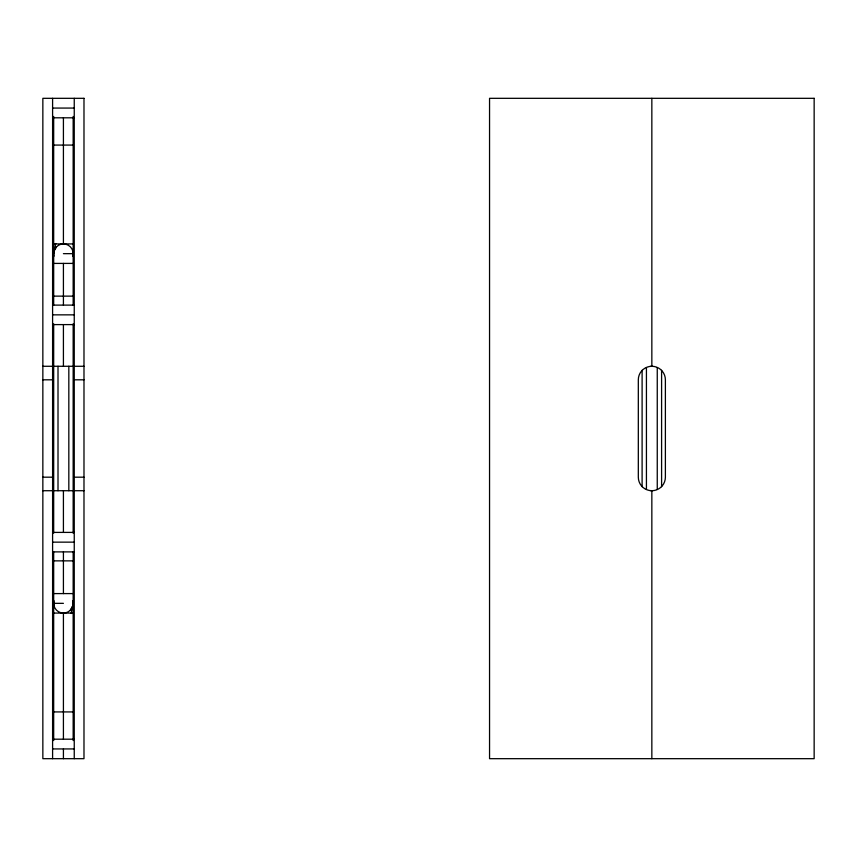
<?xml version="1.0" encoding="UTF-8"?>
<svg xmlns="http://www.w3.org/2000/svg" width="857" height="857" viewBox="0 0 857 857"><rect width="100%" height="100%" fill="white"/><g stroke="black" fill="none" stroke-linecap="round" stroke-linejoin="round"><path stroke-width="1.29" d="M53.68 253.661L55.716 243.527M71.12 613.473L73.166 603.339M54.012 251.144L56.53 246.773M72.834 605.856L70.306 610.227M52.598 108.068L74.248 108.068M52.598 117.805L74.248 117.805M53.68 145.079L73.166 145.079M53.68 243.924L73.166 243.924M63.418 253.661L73.166 253.661L72.834 251.144M53.68 263.41L73.166 263.41M53.68 296.136L73.166 296.136M52.598 305.113L74.248 305.113M52.598 314.851L74.248 314.851M52.598 324.599L74.248 324.599M42.85 366.282L52.598 366.282M53.68 366.282L73.166 366.282M74.248 366.282L83.986 366.282M650.667 366.282L652.081 366.282M42.85 379.812L52.598 379.812M74.248 379.812L83.986 379.812M42.85 477.188L52.598 477.188M74.248 477.188L83.986 477.188M42.85 490.718L52.598 490.718M53.68 490.718L73.166 490.718M74.248 490.718L83.986 490.718M650.667 490.718L652.081 490.718M52.598 532.401L74.248 532.401M52.598 542.149L74.248 542.149M52.598 551.887L74.248 551.887M53.68 560.864L73.166 560.864M53.68 593.59L73.166 593.59M63.418 603.339L53.68 603.339L54.012 605.856M53.68 613.076L73.166 613.076M53.68 711.921L73.166 711.921M52.598 739.195L74.248 739.195M52.598 748.932L74.248 748.932M661.593 370.299L661.593 486.701M657.255 367.621L657.255 489.379M651.845 98.319L651.845 366.282A13.53 13.53 0 0 0 638.315 379.812L638.315 477.188A13.53 13.53 0 0 0 651.845 490.718L651.845 758.681M646.435 367.621L646.435 489.379M642.107 370.299L642.107 486.701M74.248 98.319L74.248 758.681M73.166 116.445L73.166 305.146M73.166 323.817L73.166 533.183M73.166 551.854L73.166 740.555M68.828 366.282L68.828 490.718M63.418 117.805L63.418 243.924A9.748 9.748 0 0 1 72.834 256.189M63.418 263.41L63.418 305.113M63.418 324.599L63.418 366.282M63.418 490.718L63.418 532.401M63.418 551.887L63.418 593.59M54.012 600.811A9.748 9.748 0 0 0 63.418 613.076L63.418 739.195M63.418 748.932L63.418 758.681M58.008 366.282L58.008 490.718M53.68 116.445L53.68 305.146M53.68 323.817L53.68 533.183M53.68 551.854L53.68 740.555M52.598 98.319L52.598 758.681M54.012 256.189A9.748 9.748 0 0 1 63.418 243.924M72.834 600.811A9.748 9.748 0 0 1 63.418 613.076M651.845 366.282A13.53 13.53 0 0 1 665.386 379.812L665.386 477.188A13.53 13.53 0 0 1 651.845 490.718M83.986 98.319L42.85 98.319L42.85 758.681L83.986 758.681L83.986 98.319M814.15 98.319L489.551 98.319L489.551 758.681L814.15 758.681L814.15 98.319"/></g></svg>
